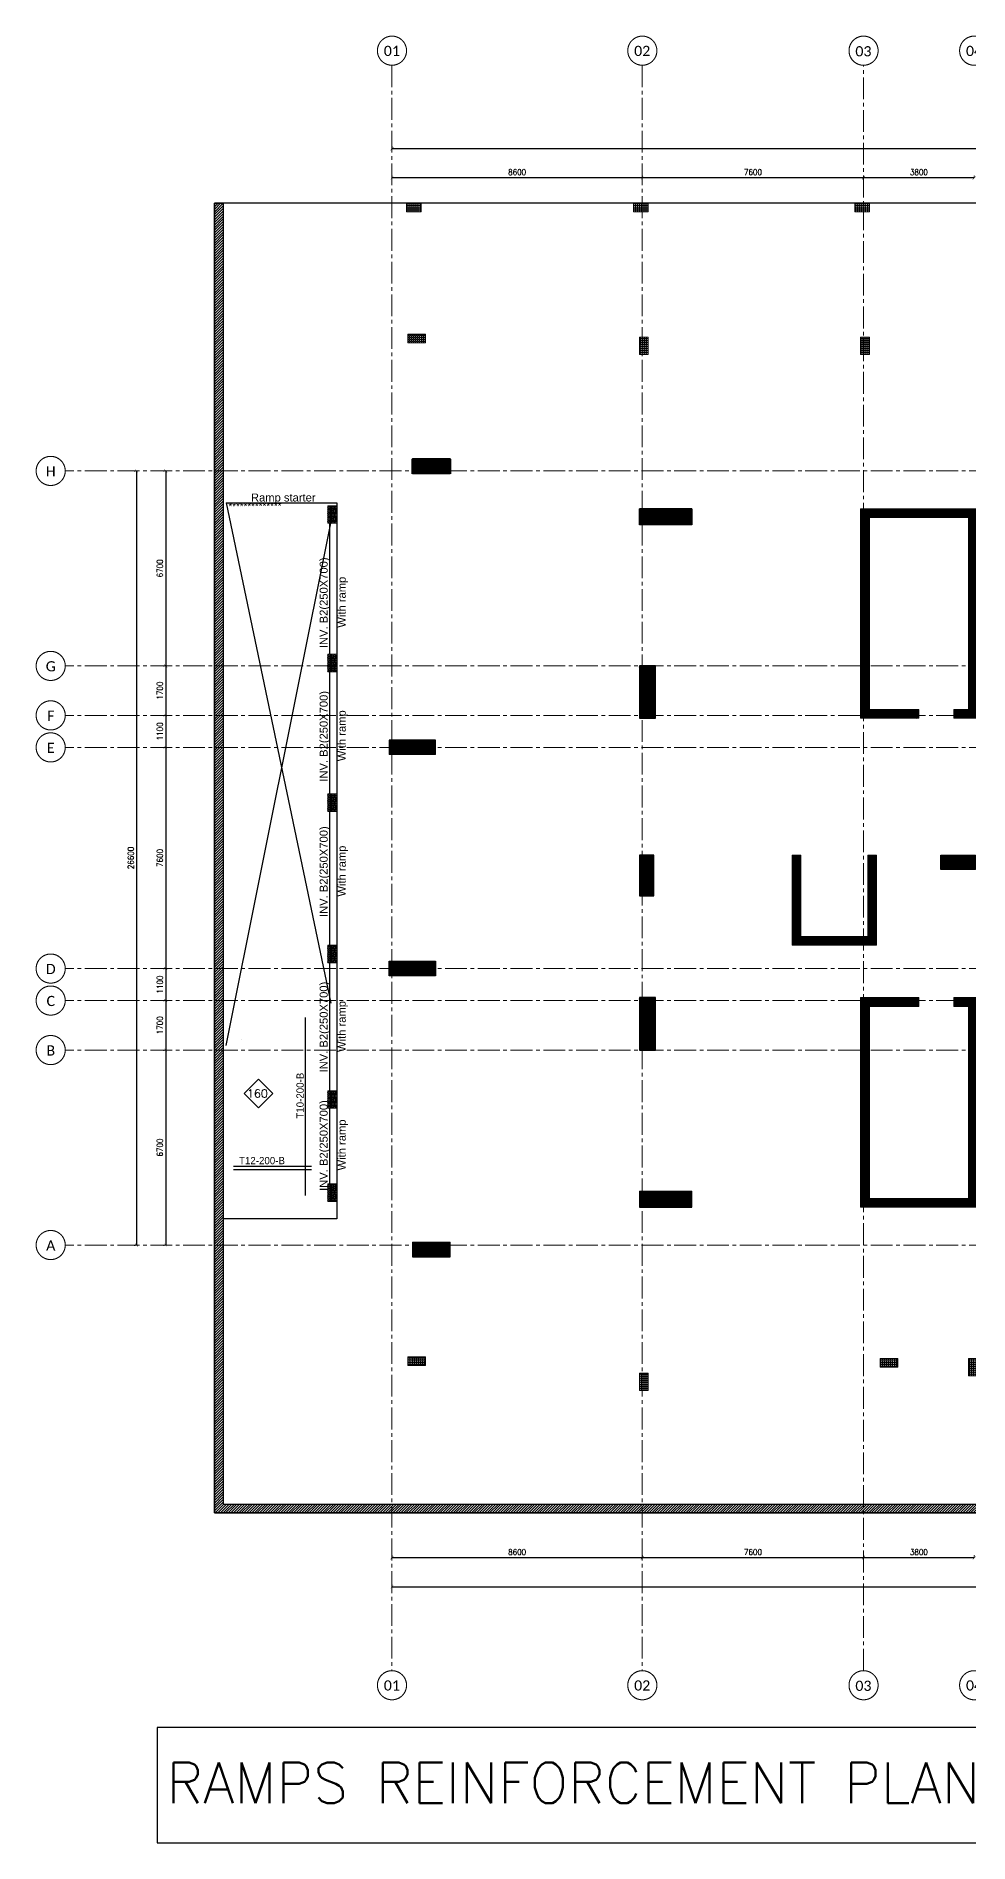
# Model space of a CAD drawing. Header units: millimetres. Extents: x -967280 to 3852, y 2833 to 1955156.
# Drawn here: x -553053 to -521011, y 466695 to 528777 of the extents above; entities that cross this region are included whole.
import ezdxf
from ezdxf.enums import TextEntityAlignment as Align

# ---------------------------------------------------------------- set-up
doc = ezdxf.new("R2010")
doc.units = ezdxf.units.MM
doc.header["$LTSCALE"] = 1000
doc.header["$PDMODE"] = 35
doc.header["$PDSIZE"] = 25
for name, pattern in [('$0$DASHED2', [0.375, 0.25, -0.125]), ('Columns_Structural070816$0$CENTER2', [1.125, 0.75, -0.125, 0.125, -0.125]), ('HRZN_Line-Ptrn-Sold', [9144001.0, 9144000.0, -1])]:
    doc.linetypes.add(name, pattern=pattern)
for name, color, linetype in [('_N-DIM 3', 7, 'Continuous'), ('A-ANNO-TEXT-25', 7, 'Continuous'), ('ARCH', 8, 'Continuous'), ('R.C. footing', 4, 'Continuous'), ('S - BATH Hach', 1, 'Continuous'), ('S - col hach', 1, 'Continuous'), ('S - dot', 1, 'Continuous'), ('S -Beams', 2, 'Continuous'), ('st_cir_mesh', 2, 'Continuous'), ('text', 3, 'Continuous')]:
    doc.layers.add(name, color=color, linetype=linetype)
for name, color, linetype, lineweight in [('A-AX-ATT-100', 7, 'HRZN_Line-Ptrn-Sold', 18), ('S - column', 6, 'Continuous', 60), ('ST-000-AXIS', 9, 'Columns_Structural070816$0$CENTER2', 9), ('ST-203-SLAB-TXT', 7, 'Continuous', 30), ('ST-RFT-BOT', 2, '$0$DASHED2', 30)]:
    doc.layers.add(name, color=color, linetype=linetype, lineweight=lineweight)
doc.styles.add('ARAB', font='xarb.shx', dxfattribs={"width": 0.7, "height": 250})
doc.styles.add('B05-FIRST FLOOR PLAN$0$T25-100', font='STENCIL.shx', dxfattribs={"height": 250})
doc.styles.add('Calibri_2', font='calibri.ttf', dxfattribs={"height": 300})
doc.styles.add('ROMANC', font='romanc.shx')
doc.styles.add('TUNELNO', font='romans.shx', dxfattribs={"width": 0.9})
doc.styles.add('XREF-ST-FRAMING 1ST FLOOR$0$STRECTURAL', font='arial.ttf')
doc.dimstyles.new('Copy(2) of DSEC', dxfattribs={"dimtxt": 200, "dimasz": 100, "dimexe": 50, "dimexo": 80, "dimgap": 100, "dimtad": 1, "dimdec": 0, "dimrnd": 5, "dimzin": 0, "dimdsep": 46, "dimtxsty": 'TUNELNO', "dimblk": 'ARCHTICK', "dimcen": 0.09, "dimclrd": 1, "dimclre": 1, "dimclrt": 3, "dimadec": 0, "dimazin": 0, "dimtfac": 0.78125, "dimtdec": 0, "dimtix": 1, "dimtmove": 2, "dimatfit": 3, "dimldrblk": 'ARCHTICK', "dimfxl": 1, "dimtolj": 1, "dimtzin": 0, "dimarcsym": 0})
pattern_1 = [(90, (-416898.87, -510439.72), (-69.85, 4e-15), [50.8, -19.05]), (180, (-416898.87, -510439.72), (-9e-15, -69.85), [50.8, -19.05])]
pattern_2 = [(45, (193250.144, -596912.31), (-22.4506403, 22.4506403), [])]
pattern_3 = [(45, (907727.56, 223202.353), (-22.4506403, 22.4506403), [])]
pattern_4 = [(0, (-310798.873, -401239.722), (47.625, 27.4963064), [31.75, -63.5]), (120, (-310798.873, -401239.722), (-47.6249999, 27.4963066), [31.75, -63.5]), (60, (-310798.873, -401239.722), (1e-07, 54.9926131), [-63.5, 31.75])]
pattern_5 = [(90, (613578.686, -423037.37), (-69.85, 4e-15), [50.8, -19.05]), (180, (613578.686, -423037.37), (-9e-15, -69.85), [50.8, -19.05])]

# ---------------------------------------------------------------- blocks, each defined once
blk = doc.blocks.new('Grid - HRZN_G-Datm-Grid-Head-1554275-FIRST FLOOR FFL_1_')
at = {"layer": 'A-AX-ATT-100'}
blk.add_circle((0, 0), 5, dxfattribs=at)
blk = doc.blocks.new('_ArchTick')
at = {"color": 0, "linetype": 'ByBlock', "const_width": 0.15}
blk.add_lwpolyline([(-0.5, -0.5), (0.5, 0.5)], dxfattribs=at)
blk = doc.blocks.new('*D1493')
at = {"layer": '_N-DIM 3', "color": 1, "linetype": 'Continuous', "lineweight": -2, "ltscale": 30, "transparency": 16777216}
for p, q in [((533099, 747185), (533099, 747155)), ((536899, 747105), (533099, 747105)), ((536899, 747185), (536899, 747155))]:
    blk.add_line(p, q, dxfattribs=at)
at = {"layer": 'Defpoints', "color": 0, "linetype": 'Continuous', "ltscale": 30, "transparency": 16777216}
for p in [(533099, 747105), (533099, 747105), (536899, 747105)]:
    blk.add_point(p, dxfattribs=at)
at = {"layer": '_N-DIM 3', "color": 1, "linetype": 'Continuous', "lineweight": -2, "ltscale": 30, "transparency": 16777216, "xscale": 100, "yscale": 100, "zscale": 100, "rotation": 180}
blk.add_blockref('_ArchTick', (533099, 747105), dxfattribs=at)
at = {"layer": '_N-DIM 3', "color": 1, "linetype": 'Continuous', "lineweight": -2, "ltscale": 30, "transparency": 16777216, "xscale": 100, "yscale": 100, "zscale": 100}
blk.add_blockref('_ArchTick', (536899, 747105), dxfattribs=at)
at = {"layer": '_N-DIM 3', "color": 3, "linetype": 'Continuous', "ltscale": 30, "transparency": 16777216, "insert": (534999, 747305), "char_height": 200, "attachment_point": 5, "style": 'TUNELNO'}
blk.add_mtext('\\A1;3800', dxfattribs=at)
blk = doc.blocks.new('*D1494')
at = {"layer": '_N-DIM 3', "color": 1, "linetype": 'Continuous', "lineweight": -2, "ltscale": 30, "transparency": 16777216}
for p, q in [((525499, 747185), (525499, 747155)), ((533099, 747105), (525499, 747105)), ((533099, 747185), (533099, 747155))]:
    blk.add_line(p, q, dxfattribs=at)
at = {"layer": 'Defpoints', "color": 0, "linetype": 'Continuous', "ltscale": 30, "transparency": 16777216}
for p in [(525499, 747105), (525499, 747105), (533099, 747105)]:
    blk.add_point(p, dxfattribs=at)
at = {"layer": '_N-DIM 3', "color": 1, "linetype": 'Continuous', "lineweight": -2, "ltscale": 30, "transparency": 16777216, "xscale": 100, "yscale": 100, "zscale": 100, "rotation": 180}
blk.add_blockref('_ArchTick', (525499, 747105), dxfattribs=at)
at = {"layer": '_N-DIM 3', "color": 1, "linetype": 'Continuous', "lineweight": -2, "ltscale": 30, "transparency": 16777216, "xscale": 100, "yscale": 100, "zscale": 100}
blk.add_blockref('_ArchTick', (533099, 747105), dxfattribs=at)
at = {"layer": '_N-DIM 3', "color": 3, "linetype": 'Continuous', "ltscale": 30, "transparency": 16777216, "insert": (529299, 747305), "char_height": 200, "attachment_point": 5, "style": 'TUNELNO'}
blk.add_mtext('\\A1;7600', dxfattribs=at)
blk = doc.blocks.new('*D1495')
at = {"layer": '_N-DIM 3', "color": 1, "linetype": 'Continuous', "lineweight": -2, "ltscale": 30, "transparency": 16777216}
for p, q in [((516899, 747185), (516899, 747155)), ((525499, 747105), (516899, 747105)), ((525499, 747185), (525499, 747155))]:
    blk.add_line(p, q, dxfattribs=at)
at = {"layer": 'Defpoints', "color": 0, "linetype": 'Continuous', "ltscale": 30, "transparency": 16777216}
for p in [(516899, 747105), (516899, 747105), (525499, 747105)]:
    blk.add_point(p, dxfattribs=at)
at = {"layer": '_N-DIM 3', "color": 1, "linetype": 'Continuous', "lineweight": -2, "ltscale": 30, "transparency": 16777216, "xscale": 100, "yscale": 100, "zscale": 100, "rotation": 180}
blk.add_blockref('_ArchTick', (516899, 747105), dxfattribs=at)
at = {"layer": '_N-DIM 3', "color": 1, "linetype": 'Continuous', "lineweight": -2, "ltscale": 30, "transparency": 16777216, "xscale": 100, "yscale": 100, "zscale": 100}
blk.add_blockref('_ArchTick', (525499, 747105), dxfattribs=at)
at = {"layer": '_N-DIM 3', "color": 3, "linetype": 'Continuous', "ltscale": 30, "transparency": 16777216, "insert": (521199, 747305), "char_height": 200, "attachment_point": 5, "style": 'TUNELNO'}
blk.add_mtext('\\A1;8600', dxfattribs=at)
blk = doc.blocks.new('*D1496')
at = {"layer": '_N-DIM 3', "color": 1, "linetype": 'Continuous', "lineweight": -2, "ltscale": 30, "transparency": 16777216}
for p, q in [((516899, 748185), (516899, 748155)), ((563099, 748105), (516899, 748105)), ((563099, 748185), (563099, 748155))]:
    blk.add_line(p, q, dxfattribs=at)
at = {"layer": 'Defpoints', "color": 0, "linetype": 'Continuous', "ltscale": 30, "transparency": 16777216}
for p in [(516899, 748105), (516899, 748105), (563099, 748105)]:
    blk.add_point(p, dxfattribs=at)
at = {"layer": '_N-DIM 3', "color": 1, "linetype": 'Continuous', "lineweight": -2, "ltscale": 30, "transparency": 16777216, "xscale": 100, "yscale": 100, "zscale": 100, "rotation": 180}
blk.add_blockref('_ArchTick', (516899, 748105), dxfattribs=at)
at = {"layer": '_N-DIM 3', "color": 1, "linetype": 'Continuous', "lineweight": -2, "ltscale": 30, "transparency": 16777216, "xscale": 100, "yscale": 100, "zscale": 100}
blk.add_blockref('_ArchTick', (563099, 748105), dxfattribs=at)
at = {"layer": '_N-DIM 3', "color": 3, "linetype": 'Continuous', "ltscale": 30, "transparency": 16777216, "insert": (539999, 748305), "char_height": 200, "attachment_point": 5, "style": 'TUNELNO'}
blk.add_mtext('\\A1;46200', dxfattribs=at)
blk = doc.blocks.new('*D1505')
at = {"layer": '_N-DIM 3', "color": 1, "linetype": 'Continuous', "lineweight": -2, "ltscale": 30, "transparency": 16777216}
for p, q in [((509045, 737040), (509075, 737040)), ((509125, 737040), (509125, 730340)), ((509045, 730340), (509075, 730340))]:
    blk.add_line(p, q, dxfattribs=at)
at = {"layer": 'Defpoints', "color": 0, "linetype": 'Continuous', "ltscale": 30, "transparency": 16777216}
for p in [(509125, 737040), (509125, 730340), (509125, 730340)]:
    blk.add_point(p, dxfattribs=at)
at = {"layer": '_N-DIM 3', "color": 1, "linetype": 'Continuous', "lineweight": -2, "ltscale": 30, "transparency": 16777216, "xscale": 100, "yscale": 100, "zscale": 100}
for p, rotation in [((509125, 737040), 90), ((509125, 730340), 270)]:
    blk.add_blockref('_ArchTick', p, dxfattribs=dict(at, rotation=rotation))
at = {"layer": '_N-DIM 3', "color": 3, "linetype": 'Continuous', "ltscale": 30, "transparency": 16777216, "insert": (508925, 733690), "char_height": 200, "attachment_point": 5, "rotation": 90, "style": 'TUNELNO'}
blk.add_mtext('\\A1;6700', dxfattribs=at)
blk = doc.blocks.new('*D1506')
at = {"layer": '_N-DIM 3', "color": 1, "linetype": 'Continuous', "lineweight": -2, "ltscale": 30, "transparency": 16777216}
for p, q in [((509045, 730340), (509075, 730340)), ((509125, 730340), (509125, 728640)), ((509045, 728640), (509075, 728640))]:
    blk.add_line(p, q, dxfattribs=at)
at = {"layer": 'Defpoints', "color": 0, "linetype": 'Continuous', "ltscale": 30, "transparency": 16777216}
for p in [(509125, 730340), (509125, 728640), (509125, 728640)]:
    blk.add_point(p, dxfattribs=at)
at = {"layer": '_N-DIM 3', "color": 1, "linetype": 'Continuous', "lineweight": -2, "ltscale": 30, "transparency": 16777216, "xscale": 100, "yscale": 100, "zscale": 100}
for p, rotation in [((509125, 730340), 90), ((509125, 728640), 270)]:
    blk.add_blockref('_ArchTick', p, dxfattribs=dict(at, rotation=rotation))
at = {"layer": '_N-DIM 3', "color": 3, "linetype": 'Continuous', "ltscale": 30, "transparency": 16777216, "insert": (508925, 729490), "char_height": 200, "attachment_point": 5, "rotation": 90, "style": 'TUNELNO'}
blk.add_mtext('\\A1;1700', dxfattribs=at)
blk = doc.blocks.new('*D1507')
at = {"layer": '_N-DIM 3', "color": 1, "linetype": 'Continuous', "lineweight": -2, "ltscale": 30, "transparency": 16777216}
for p, q in [((509045, 728640), (509075, 728640)), ((509125, 728640), (509125, 727540)), ((509045, 727540), (509075, 727540))]:
    blk.add_line(p, q, dxfattribs=at)
at = {"layer": 'Defpoints', "color": 0, "linetype": 'Continuous', "ltscale": 30, "transparency": 16777216}
for p in [(509125, 728640), (509125, 727540), (509125, 727540)]:
    blk.add_point(p, dxfattribs=at)
at = {"layer": '_N-DIM 3', "color": 1, "linetype": 'Continuous', "lineweight": -2, "ltscale": 30, "transparency": 16777216, "xscale": 100, "yscale": 100, "zscale": 100}
for p, rotation in [((509125, 728640), 90), ((509125, 727540), 270)]:
    blk.add_blockref('_ArchTick', p, dxfattribs=dict(at, rotation=rotation))
at = {"layer": '_N-DIM 3', "color": 3, "linetype": 'Continuous', "ltscale": 30, "transparency": 16777216, "insert": (508925, 728090), "char_height": 200, "attachment_point": 5, "rotation": 90, "style": 'TUNELNO'}
blk.add_mtext('\\A1;1100', dxfattribs=at)
blk = doc.blocks.new('*D1508')
at = {"layer": '_N-DIM 3', "color": 1, "linetype": 'Continuous', "lineweight": -2, "ltscale": 30, "transparency": 16777216}
for p, q in [((509045, 727540), (509075, 727540)), ((509125, 727540), (509125, 719940)), ((509045, 719940), (509075, 719940))]:
    blk.add_line(p, q, dxfattribs=at)
at = {"layer": 'Defpoints', "color": 0, "linetype": 'Continuous', "ltscale": 30, "transparency": 16777216}
for p in [(509125, 727540), (509125, 719940), (509125, 719940)]:
    blk.add_point(p, dxfattribs=at)
at = {"layer": '_N-DIM 3', "color": 1, "linetype": 'Continuous', "lineweight": -2, "ltscale": 30, "transparency": 16777216, "xscale": 100, "yscale": 100, "zscale": 100}
for p, rotation in [((509125, 727540), 90), ((509125, 719940), 270)]:
    blk.add_blockref('_ArchTick', p, dxfattribs=dict(at, rotation=rotation))
at = {"layer": '_N-DIM 3', "color": 3, "linetype": 'Continuous', "ltscale": 30, "transparency": 16777216, "insert": (508925, 723740), "char_height": 200, "attachment_point": 5, "rotation": 90, "style": 'TUNELNO'}
blk.add_mtext('\\A1;7600', dxfattribs=at)
blk = doc.blocks.new('*D1509')
at = {"layer": '_N-DIM 3', "color": 1, "linetype": 'Continuous', "lineweight": -2, "ltscale": 30, "transparency": 16777216}
for p, q in [((509045, 719940), (509075, 719940)), ((509125, 719940), (509125, 718840)), ((509045, 718840), (509075, 718840))]:
    blk.add_line(p, q, dxfattribs=at)
at = {"layer": 'Defpoints', "color": 0, "linetype": 'Continuous', "ltscale": 30, "transparency": 16777216}
for p in [(509125, 719940), (509125, 718840), (509125, 718840)]:
    blk.add_point(p, dxfattribs=at)
at = {"layer": '_N-DIM 3', "color": 1, "linetype": 'Continuous', "lineweight": -2, "ltscale": 30, "transparency": 16777216, "xscale": 100, "yscale": 100, "zscale": 100}
for p, rotation in [((509125, 719940), 90), ((509125, 718840), 270)]:
    blk.add_blockref('_ArchTick', p, dxfattribs=dict(at, rotation=rotation))
at = {"layer": '_N-DIM 3', "color": 3, "linetype": 'Continuous', "ltscale": 30, "transparency": 16777216, "insert": (508925, 719390), "char_height": 200, "attachment_point": 5, "rotation": 90, "style": 'TUNELNO'}
blk.add_mtext('\\A1;1100', dxfattribs=at)
blk = doc.blocks.new('*D1510')
at = {"layer": '_N-DIM 3', "color": 1, "linetype": 'Continuous', "lineweight": -2, "ltscale": 30, "transparency": 16777216}
for p, q in [((509045, 718840), (509075, 718840)), ((509125, 718840), (509125, 717140)), ((509045, 717140), (509075, 717140))]:
    blk.add_line(p, q, dxfattribs=at)
at = {"layer": 'Defpoints', "color": 0, "linetype": 'Continuous', "ltscale": 30, "transparency": 16777216}
for p in [(509125, 718840), (509125, 717140), (509125, 717140)]:
    blk.add_point(p, dxfattribs=at)
at = {"layer": '_N-DIM 3', "color": 1, "linetype": 'Continuous', "lineweight": -2, "ltscale": 30, "transparency": 16777216, "xscale": 100, "yscale": 100, "zscale": 100}
for p, rotation in [((509125, 718840), 90), ((509125, 717140), 270)]:
    blk.add_blockref('_ArchTick', p, dxfattribs=dict(at, rotation=rotation))
at = {"layer": '_N-DIM 3', "color": 3, "linetype": 'Continuous', "ltscale": 30, "transparency": 16777216, "insert": (508925, 717990), "char_height": 200, "attachment_point": 5, "rotation": 90, "style": 'TUNELNO'}
blk.add_mtext('\\A1;1700', dxfattribs=at)
blk = doc.blocks.new('*D1511')
at = {"layer": '_N-DIM 3', "color": 1, "linetype": 'Continuous', "lineweight": -2, "ltscale": 30, "transparency": 16777216}
for p, q in [((509045, 717140), (509075, 717140)), ((509125, 717140), (509125, 710440)), ((509045, 710440), (509075, 710440))]:
    blk.add_line(p, q, dxfattribs=at)
at = {"layer": 'Defpoints', "color": 0, "linetype": 'Continuous', "ltscale": 30, "transparency": 16777216}
for p in [(509125, 717140), (509125, 710440), (509125, 710440)]:
    blk.add_point(p, dxfattribs=at)
at = {"layer": '_N-DIM 3', "color": 1, "linetype": 'Continuous', "lineweight": -2, "ltscale": 30, "transparency": 16777216, "xscale": 100, "yscale": 100, "zscale": 100}
for p, rotation in [((509125, 717140), 90), ((509125, 710440), 270)]:
    blk.add_blockref('_ArchTick', p, dxfattribs=dict(at, rotation=rotation))
at = {"layer": '_N-DIM 3', "color": 3, "linetype": 'Continuous', "ltscale": 30, "transparency": 16777216, "insert": (508925, 713790), "char_height": 200, "attachment_point": 5, "rotation": 90, "style": 'TUNELNO'}
blk.add_mtext('\\A1;6700', dxfattribs=at)
blk = doc.blocks.new('*D1512')
at = {"layer": '_N-DIM 3', "color": 1, "linetype": 'Continuous', "lineweight": -2, "ltscale": 30, "transparency": 16777216}
for p, q in [((508045, 737040), (508075, 737040)), ((508125, 737040), (508125, 710440)), ((508045, 710440), (508075, 710440))]:
    blk.add_line(p, q, dxfattribs=at)
at = {"layer": 'Defpoints', "color": 0, "linetype": 'Continuous', "ltscale": 30, "transparency": 16777216}
for p in [(508125, 737040), (508125, 710440), (508125, 710440)]:
    blk.add_point(p, dxfattribs=at)
at = {"layer": '_N-DIM 3', "color": 1, "linetype": 'Continuous', "lineweight": -2, "ltscale": 30, "transparency": 16777216, "xscale": 100, "yscale": 100, "zscale": 100}
for p, rotation in [((508125, 737040), 90), ((508125, 710440), 270)]:
    blk.add_blockref('_ArchTick', p, dxfattribs=dict(at, rotation=rotation))
at = {"layer": '_N-DIM 3', "color": 3, "linetype": 'Continuous', "ltscale": 30, "transparency": 16777216, "insert": (507925, 723740), "char_height": 200, "attachment_point": 5, "rotation": 90, "style": 'TUNELNO'}
blk.add_mtext('\\A1;26600', dxfattribs=at)
blk = doc.blocks.new('*D1517')
at = {"layer": '_N-DIM 3', "color": 1, "linetype": 'Continuous', "lineweight": -2, "ltscale": 30, "transparency": 16777216}
for p, q in [((533099, 699769), (533099, 699739)), ((536899, 699689), (533099, 699689)), ((536899, 699769), (536899, 699739))]:
    blk.add_line(p, q, dxfattribs=at)
at = {"layer": 'Defpoints', "color": 0, "linetype": 'Continuous', "ltscale": 30, "transparency": 16777216}
for p in [(533099, 699689), (533099, 699689), (536899, 699689)]:
    blk.add_point(p, dxfattribs=at)
at = {"layer": '_N-DIM 3', "color": 1, "linetype": 'Continuous', "lineweight": -2, "ltscale": 30, "transparency": 16777216, "xscale": 100, "yscale": 100, "zscale": 100, "rotation": 180}
blk.add_blockref('_ArchTick', (533099, 699689), dxfattribs=at)
at = {"layer": '_N-DIM 3', "color": 1, "linetype": 'Continuous', "lineweight": -2, "ltscale": 30, "transparency": 16777216, "xscale": 100, "yscale": 100, "zscale": 100}
blk.add_blockref('_ArchTick', (536899, 699689), dxfattribs=at)
at = {"layer": '_N-DIM 3', "color": 3, "linetype": 'Continuous', "ltscale": 30, "transparency": 16777216, "insert": (534999, 699889), "char_height": 200, "attachment_point": 5, "style": 'TUNELNO'}
blk.add_mtext('\\A1;3800', dxfattribs=at)
blk = doc.blocks.new('*D1518')
at = {"layer": '_N-DIM 3', "color": 1, "linetype": 'Continuous', "lineweight": -2, "ltscale": 30, "transparency": 16777216}
for p, q in [((525499, 699769), (525499, 699739)), ((533099, 699689), (525499, 699689)), ((533099, 699769), (533099, 699739))]:
    blk.add_line(p, q, dxfattribs=at)
at = {"layer": 'Defpoints', "color": 0, "linetype": 'Continuous', "ltscale": 30, "transparency": 16777216}
for p in [(525499, 699689), (525499, 699689), (533099, 699689)]:
    blk.add_point(p, dxfattribs=at)
at = {"layer": '_N-DIM 3', "color": 1, "linetype": 'Continuous', "lineweight": -2, "ltscale": 30, "transparency": 16777216, "xscale": 100, "yscale": 100, "zscale": 100, "rotation": 180}
blk.add_blockref('_ArchTick', (525499, 699689), dxfattribs=at)
at = {"layer": '_N-DIM 3', "color": 1, "linetype": 'Continuous', "lineweight": -2, "ltscale": 30, "transparency": 16777216, "xscale": 100, "yscale": 100, "zscale": 100}
blk.add_blockref('_ArchTick', (533099, 699689), dxfattribs=at)
at = {"layer": '_N-DIM 3', "color": 3, "linetype": 'Continuous', "ltscale": 30, "transparency": 16777216, "insert": (529299, 699889), "char_height": 200, "attachment_point": 5, "style": 'TUNELNO'}
blk.add_mtext('\\A1;7600', dxfattribs=at)
blk = doc.blocks.new('*D1519')
at = {"layer": '_N-DIM 3', "color": 1, "linetype": 'Continuous', "lineweight": -2, "ltscale": 30, "transparency": 16777216}
for p, q in [((516899, 699769), (516899, 699739)), ((525499, 699689), (516899, 699689)), ((525499, 699769), (525499, 699739))]:
    blk.add_line(p, q, dxfattribs=at)
at = {"layer": 'Defpoints', "color": 0, "linetype": 'Continuous', "ltscale": 30, "transparency": 16777216}
for p in [(516899, 699689), (516899, 699689), (525499, 699689)]:
    blk.add_point(p, dxfattribs=at)
at = {"layer": '_N-DIM 3', "color": 1, "linetype": 'Continuous', "lineweight": -2, "ltscale": 30, "transparency": 16777216, "xscale": 100, "yscale": 100, "zscale": 100, "rotation": 180}
blk.add_blockref('_ArchTick', (516899, 699689), dxfattribs=at)
at = {"layer": '_N-DIM 3', "color": 1, "linetype": 'Continuous', "lineweight": -2, "ltscale": 30, "transparency": 16777216, "xscale": 100, "yscale": 100, "zscale": 100}
blk.add_blockref('_ArchTick', (525499, 699689), dxfattribs=at)
at = {"layer": '_N-DIM 3', "color": 3, "linetype": 'Continuous', "ltscale": 30, "transparency": 16777216, "insert": (521199, 699889), "char_height": 200, "attachment_point": 5, "style": 'TUNELNO'}
blk.add_mtext('\\A1;8600', dxfattribs=at)
blk = doc.blocks.new('*D1520')
at = {"layer": '_N-DIM 3', "color": 1, "linetype": 'Continuous', "lineweight": -2, "ltscale": 30, "transparency": 16777216}
for p, q in [((516899, 698769), (516899, 698739)), ((563099, 698689), (516899, 698689)), ((563099, 698769), (563099, 698739))]:
    blk.add_line(p, q, dxfattribs=at)
at = {"layer": 'Defpoints', "color": 0, "linetype": 'Continuous', "ltscale": 30, "transparency": 16777216}
for p in [(516899, 698689), (516899, 698689), (563099, 698689)]:
    blk.add_point(p, dxfattribs=at)
at = {"layer": '_N-DIM 3', "color": 1, "linetype": 'Continuous', "lineweight": -2, "ltscale": 30, "transparency": 16777216, "xscale": 100, "yscale": 100, "zscale": 100, "rotation": 180}
blk.add_blockref('_ArchTick', (516899, 698689), dxfattribs=at)
at = {"layer": '_N-DIM 3', "color": 1, "linetype": 'Continuous', "lineweight": -2, "ltscale": 30, "transparency": 16777216, "xscale": 100, "yscale": 100, "zscale": 100}
blk.add_blockref('_ArchTick', (563099, 698689), dxfattribs=at)
at = {"layer": '_N-DIM 3', "color": 3, "linetype": 'Continuous', "ltscale": 30, "transparency": 16777216, "insert": (539999, 698889), "char_height": 200, "attachment_point": 5, "style": 'TUNELNO'}
blk.add_mtext('\\A1;46200', dxfattribs=at)
blk = doc.blocks.new('A$C46269fcd new')
at = {"layer": 'S - BATH Hach', "ltscale": 30, "transparency": 33554483}
h = blk.add_hatch(dxfattribs=at)
h.set_pattern_fill('ANSI31', color=1, scale=20)
h.set_pattern_definition([(45, (643184.17, -484711.8), (-44.9012806, 44.9012806), [])])
h.paths.add_polyline_path([(47835, 35800), (47835, -9200), (-6100, -9200), (-6100, 35800), (-5800, 35800), (-5800, -8900), (47535, -8900), (47535, 35800)])
at = {"layer": 'S - col hach', "true_color": 0xcd6928}
h = blk.add_hatch(dxfattribs=at)
h.set_pattern_fill('ANGLE', color=32, scale=10, angle=90)
h.set_pattern_definition([(90, (-414148.87, -510539.72), (-69.85, 4e-15), [50.8, -19.05]), (180, (-414148.87, -510539.72), (-9e-15, -69.85), [50.8, -19.05])])
h.paths.add_polyline_path([(550, 31300), (550, 31000), (1150, 31000), (1150, 31300)])
h = blk.add_hatch(dxfattribs=at)
h.set_pattern_fill('ANGLE', color=32, scale=10, angle=90)
h.set_pattern_definition(pattern_1)
h.paths.add_polyline_path([(8800, 31200), (8500, 31200), (8500, 30600), (8800, 30600)])
h = blk.add_hatch(dxfattribs=at)
h.set_pattern_fill('ANGLE', color=32, scale=10, angle=90)
h.set_pattern_definition(pattern_1)
h.paths.add_polyline_path([(16400, 31200), (16100, 31200), (16100, 30600), (16400, 30600)])
h = blk.add_hatch(dxfattribs=at)
h.set_pattern_fill('ANGLE', color=32, scale=10, angle=90)
h.set_pattern_definition([(90, (-414260.14, -510339.72), (-69.85, 4e-15), [50.8, -19.05]), (180, (-414260.14, -510339.72), (-9e-15, -69.85), [50.8, -19.05])])
h.paths.add_polyline_path([(550, -3843), (550, -4143), (1150, -4143), (1150, -3843)])
h = blk.add_hatch(dxfattribs=at)
h.set_pattern_fill('ANGLE', color=32, scale=10, angle=90)
h.set_pattern_definition([(90, (-416898.87, -510339.72), (-69.85, 4e-15), [50.8, -19.05]), (180, (-416898.87, -510339.72), (-9e-15, -69.85), [50.8, -19.05])])
h.paths.add_polyline_path([(16774, -3900), (16774, -4200), (17374, -4200), (17374, -3900)])
h = blk.add_hatch(dxfattribs=at)
h.set_pattern_fill('ANGLE', color=32, scale=10, angle=90)
h.set_pattern_definition([(90, (-416898.87, -510339.72), (-69.85, 4e-15), [50.8, -19.05]), (180, (-416898.87, -510339.72), (-9e-15, -69.85), [50.8, -19.05])])
h.paths.add_polyline_path([(20100, -3900), (19800, -3900), (19800, -4500), (20100, -4500)])
h = blk.add_hatch(dxfattribs=at)
h.set_pattern_fill('ANGLE', color=32, scale=10, angle=90)
h.set_pattern_definition([(90, (-416848.87, -510339.72), (-69.85, 4e-15), [50.8, -19.05]), (180, (-416848.87, -510339.72), (-9e-15, -69.85), [50.8, -19.05])])
h.paths.add_polyline_path([(8800, -4400), (8500, -4400), (8500, -5000), (8800, -5000)])
at = {"layer": 'R.C. footing'}
blk.add_line((-5800, 35800), (-5800, 35800), dxfattribs=at)
at = {"layer": 'R.C. footing', "color": 4, "ltscale": 30}
blk.add_lwpolyline([(47835, 35800), (47835, -9200), (-6100, -9200), (-6100, 35800), (-5800, 35800), (-5800, -8900), (47535, -8900), (47535, 35800)], close=True, dxfattribs=at)
at = {"layer": 'S - column', "lineweight": 15}
for points in [[(550, 31300), (550, 31000), (1150, 31000), (1150, 31300)], [(8800, 31200), (8500, 31200), (8500, 30600), (8800, 30600)], [(16400, 31200), (16100, 31200), (16100, 30600), (16400, 30600)], [(550, -3843), (550, -4143), (1150, -4143), (1150, -3843)], [(16774, -3900), (16774, -4200), (17374, -4200), (17374, -3900)], [(20100, -3900), (19800, -3900), (19800, -4500), (20100, -4500)], [(8800, -4400), (8500, -4400), (8500, -5000), (8800, -5000)]]:
    blk.add_lwpolyline(points, close=True, dxfattribs=at)
blk = doc.blocks.new('FROM FOUNDATION TO UPPER LOWER BASEMENT_COLUMNS(new2)')
at = {"layer": 'S - col hach'}
h = blk.add_hatch(dxfattribs=at)
h.set_pattern_fill('ANSI31', color=256, scale=10, angle=90)
h.set_pattern_definition([(135, (1651950.9, 412690.996), (-22.4506403, -22.4506403), [])])
h.paths.add_polyline_path([(418899, 637440), (417599, 637440), (417599, 636940), (418899, 636940)])
h = blk.add_hatch(dxfattribs=at)
h.set_pattern_fill('ANSI31', color=256, scale=10)
h.set_pattern_definition([(45, (193250.144, -596912.31), (-22.4506403, 22.4506403), [])])
h.paths.add_polyline_path([(427199, 635190), (427199, 635740), (425399, 635740), (425399, 635190)])
h = blk.add_hatch(dxfattribs=at)
h.set_pattern_fill('ANSI31', color=256, scale=10)
h.set_pattern_definition(pattern_3)
h.paths.add_polyline_path([(436699, 635440), (436699, 628840), (436199, 628840), (436199, 628540), (436999, 628540), (436999, 635740), (432999, 635740), (432999, 628540), (433299, 628540), (434999, 628540), (434999, 628840), (433299, 628840), (433299, 635440)])
h = blk.add_hatch(dxfattribs=at)
h.set_pattern_fill('ANSI31', color=256, scale=10)
h.set_pattern_definition([(45, (-119733.897, -851549.915), (-22.4506403, 22.4506403), [])])
h.paths.add_polyline_path([(425949, 630340), (425399, 630340), (425399, 628540), (425949, 628540)])
h = blk.add_hatch(dxfattribs=at)
h.set_pattern_fill('ANSI31', color=256, scale=10)
h.set_pattern_definition(pattern_2)
h.paths.add_polyline_path([(416799, 627290), (418399, 627290), (418399, 627790), (416799, 627790)])
h = blk.add_hatch(dxfattribs=at)
h.set_pattern_fill('ANSI31', color=256, scale=10)
h.set_pattern_definition([(45, (193250.144, -602312.31), (-22.4506403, 22.4506403), [])])
h.paths.add_polyline_path([(425899, 623840), (425399, 623840), (425399, 622440), (425899, 622440)])
h = blk.add_hatch(dxfattribs=at)
h.set_pattern_fill('ANSI31', color=256, scale=10)
h.set_pattern_definition(pattern_2)
h.paths.add_polyline_path([(433249, 623840), (433249, 621040), (430949, 621040), (430949, 623840), (430649, 623840), (430649, 620740), (433549, 620740), (433549, 623840)])
h = blk.add_hatch(dxfattribs=at)
h.set_pattern_fill('ANSI31', color=256, scale=10)
h.set_pattern_definition([(45, (167000.147, -603712.31), (-22.4506403, 22.4506403), [])])
h.paths.add_polyline_path([(436456, 623340), (436949, 623340), (436949, 623840), (435749, 623840), (435749, 623340)])
h = blk.add_hatch(dxfattribs=at)
h.set_pattern_fill('ANSI31', color=256, scale=10)
h.set_pattern_definition(pattern_2)
h.paths.add_polyline_path([(418399, 620190), (416799, 620190), (416799, 619690), (418399, 619690)])
h = blk.add_hatch(dxfattribs=at)
h.set_pattern_fill('ANSI31', color=256, scale=10)
h.set_pattern_definition(pattern_2)
h.paths.add_polyline_path([(425949, 617140), (425949, 618940), (425399, 618940), (425399, 617140)])
h = blk.add_hatch(dxfattribs=at)
h.set_pattern_fill('ANSI31', color=256, scale=10)
h.set_pattern_definition(pattern_3)
h.paths.add_polyline_path([(436699, 618640), (436699, 612040), (433299, 612040), (433299, 618640), (434999, 618640), (434999, 618940), (432999, 618940), (432999, 611740), (436999, 611740), (436999, 618940), (436199, 618940), (436199, 618640)])
h = blk.add_hatch(dxfattribs=at)
h.set_pattern_fill('ANSI31', color=256, scale=10)
h.set_pattern_definition(pattern_2)
h.paths.add_polyline_path([(427199, 611740), (427199, 612290), (425399, 612290), (425399, 611740)])
h = blk.add_hatch(dxfattribs=at)
h.set_pattern_fill('ANSI31', color=256, scale=10, angle=-90)
h.set_pattern_definition([(315, (-789353.163, 834788.448), (22.4506403, 22.4506403), [])])
h.paths.add_polyline_path([(417599, 610040), (418899, 610040), (418899, 610540), (417599, 610540)])
at = {"layer": 'S - column', "lineweight": 15}
for points in [[(417599, 636940), (418899, 636940), (418899, 637440), (417599, 637440)], [(427199, 635190), (425399, 635190), (425399, 635740), (427199, 635740)], [(425949, 630340), (425399, 630340), (425399, 628540), (425949, 628540)], [(416799, 627790), (416799, 627290), (418399, 627290), (418399, 627790)], [(425899, 623840), (425399, 623840), (425399, 622440), (425899, 622440)], [(433249, 623840), (433249, 621040), (430949, 621040), (430949, 623840), (430649, 623840), (430649, 620740), (433549, 620740), (433549, 623840)], [(435749, 623340), (436949, 623340), (436949, 623840), (435749, 623840)], [(418399, 619690), (416799, 619690), (416799, 620190), (418399, 620190)], [(425949, 618940), (425949, 617140), (425399, 617140), (425399, 618940)], [(436699, 612040), (433299, 612040), (433299, 618640), (434999, 618640), (434999, 618940), (432999, 618940), (432999, 611740), (436999, 611740), (436999, 618940), (436199, 618940), (436199, 618640), (436699, 618640)], [(427199, 611740), (425399, 611740), (425399, 612290), (427199, 612290)], [(417599, 610040), (417599, 610540), (418899, 610540), (418899, 610040)]]:
    blk.add_lwpolyline(points, close=True, dxfattribs=at)
blk.add_lwpolyline([(433299, 628840), (433299, 635440), (436699, 635440), (436699, 628840), (436199, 628840), (436199, 628540), (436999, 628540), (436999, 635740), (432999, 635740), (432999, 628540), (433299, 628540), (434999, 628540), (434999, 628840), (433299, 628840)], dxfattribs=at)
at = {"layer": 'ST-RFT-BOT', "color": 7, "linetype": 'Continuous', "ltscale": 30}
blk.add_line((427199, 635190), (427199, 635559), dxfattribs=at)
at = {"layer": 'ST-RFT-BOT', "color": 7, "linetype": 'Continuous', "lineweight": 50, "ltscale": 30}
blk.add_lwpolyline([(418899, 636940), (418899, 637440), (417599, 637440), (417599, 636940)], dxfattribs=at)
at = {"layer": 'ST-RFT-BOT', "color": 7, "linetype": 'Continuous', "ltscale": 30}
for points in [[(427199, 635190), (427199, 635740), (425399, 635740), (425399, 635190)], [(425399, 635190), (425399, 635740), (427199, 635740), (427199, 635190)], [(425949, 630340), (425399, 630340), (425399, 628540), (425949, 628540)], [(418399, 627290), (418399, 627790), (416799, 627790), (416799, 627290)], [(425899, 623840), (425399, 623840), (425399, 622440), (425899, 622440)], [(435749, 623340), (435749, 623840), (436949, 623840), (436949, 623340)], [(418399, 620190), (418399, 619690), (416799, 619690), (416799, 620190)], [(425949, 618940), (425399, 618940), (425399, 617140), (425949, 617140)], [(425399, 612290), (425399, 611740), (427199, 611740), (427199, 612290)], [(417599, 610540), (417599, 610040), (418899, 610040), (418899, 610540)]]:
    blk.add_lwpolyline(points, dxfattribs=at)
blk = doc.blocks.new('A$C502a855f new')
at = {"layer": 'S - col hach', "true_color": 0xf8d731}
h = blk.add_hatch(dxfattribs=at)
h.set_pattern_fill('HONEY', color=40, scale=10)
h.set_pattern_definition(pattern_4)
h.paths.add_polyline_path([(103900, 34600), (104200, 34600), (104200, 34000), (103900, 34000)])
h = blk.add_hatch(dxfattribs=at)
h.set_pattern_fill('HONEY', color=40, scale=10)
h.set_pattern_definition(pattern_4)
h.paths.add_polyline_path([(103900, 29500), (104200, 29500), (104200, 28900), (103900, 28900)])
h = blk.add_hatch(dxfattribs=at)
h.set_pattern_fill('HONEY', color=40, scale=10)
h.set_pattern_definition([(0, (-310798.873, -401039.722), (47.625, 27.4963064), [31.75, -63.5]), (120, (-310798.873, -401039.722), (-47.6249999, 27.4963066), [31.75, -63.5]), (60, (-310798.873, -401039.722), (1e-07, 54.9926131), [-63.5, 31.75])])
h.paths.add_polyline_path([(103900, 24700), (104200, 24700), (104200, 24100), (103900, 24100)])
h = blk.add_hatch(dxfattribs=at)
h.set_pattern_fill('HONEY', color=40, scale=10)
h.set_pattern_definition(pattern_4)
h.paths.add_polyline_path([(103900, 19500), (104200, 19500), (104200, 18900), (103900, 18900)])
h = blk.add_hatch(dxfattribs=at)
h.set_pattern_fill('HONEY', color=40, scale=10)
h.set_pattern_definition([(0, (-310798.873, -401239.722), (47.625, 27.4963064), [31.75, -63.5]), (120, (-310798.873, -401239.722), (-47.6249999, 27.4963066), [31.75, -63.5]), (60, (-310798.873, -401239.722), (1e-07, 54.9926131), [-63.5, 31.75])])
h.paths.add_polyline_path([(103900, 14500), (104200, 14500), (104200, 13900), (103900, 13900)])
h = blk.add_hatch(dxfattribs=at)
h.set_pattern_fill('HONEY', color=40, scale=10)
h.set_pattern_definition([(0, (-310798.873, -404439.722), (47.625, 27.4963064), [31.75, -63.5]), (120, (-310798.873, -404439.722), (-47.6249999, 27.4963066), [31.75, -63.5]), (60, (-310798.873, -404439.722), (1e-07, 54.9926131), [-63.5, 31.75])])
h.paths.add_polyline_path([(103900, 11300), (104200, 11300), (104200, 10700), (103900, 10700)])
at = {"layer": 'S - column', "lineweight": 15}
for points in [[(103900, 34600), (104200, 34600), (104200, 34000), (103900, 34000)], [(103900, 29500), (104200, 29500), (104200, 28900), (103900, 28900)], [(103900, 24700), (104200, 24700), (104200, 24100), (103900, 24100)], [(103900, 19500), (104200, 19500), (104200, 18900), (103900, 18900)], [(103900, 14500), (104200, 14500), (104200, 13900), (103900, 13900)], [(103900, 11300), (104200, 11300), (104200, 10700), (103900, 10700)]]:
    blk.add_lwpolyline(points, close=True, dxfattribs=at)
blk = doc.blocks.new('A$Cff78b8bf')
at = {"layer": 'ST-203-SLAB-TXT', "style": 'XREF-ST-FRAMING 1ST FLOOR$0$STRECTURAL'}
blk.add_text('Ramp starter', height=275, dxfattribs=at).set_placement((2365, -10114, 38), align=Align.MIDDLE_CENTER)
at = {"layer": 'text', "ltscale": 30, "style": 'ARAB'}
blk.add_text('**************', height=250, rotation=0.4625, dxfattribs=at).set_placement((484, -10542))
blk = doc.blocks.new('str col s')
at = {"layer": 'S - col hach', "true_color": 0xcd6928}
h = blk.add_hatch(dxfattribs=at)
h.set_pattern_fill('ANGLE', color=32, scale=10, angle=90)
h.set_pattern_definition(pattern_5)
h.paths.add_polyline_path([(-26250, -300), (-26250, 0), (-26750, 0), (-26750, -300)])
h = blk.add_hatch(dxfattribs=at)
h.set_pattern_fill('ANGLE', color=32, scale=10, angle=90)
h.set_pattern_definition(pattern_5)
h.paths.add_polyline_path([(-18450, -300), (-18450, 0), (-18950, 0), (-18950, -300)])
h = blk.add_hatch(dxfattribs=at)
h.set_pattern_fill('ANGLE', color=32, scale=10, angle=90)
h.set_pattern_definition(pattern_5)
h.paths.add_polyline_path([(-10850, -300), (-10850, 0), (-11350, 0), (-11350, -300)])
at = {"layer": 'S - column', "lineweight": 15}
for points in [[(-26250, 0), (-26750, 0), (-26750, -300), (-26250, -300)], [(-18450, 0), (-18950, 0), (-18950, -300), (-18450, -300)], [(-10850, 0), (-11350, 0), (-11350, -300), (-10850, -300)]]:
    blk.add_lwpolyline(points, close=True, dxfattribs=at)
blk = doc.blocks.new('AXES-00')
at = {"layer": 'ST-000-AXIS'}
for p, q in [((516898.9, 750979.6), (516898.9, 695813.8)), ((525498.9, 750979.6), (525498.9, 695813.8)), ((533098.9, 695813.8), (533098.9, 750979.6)), ((575723.2, 737039.7), (505674.3, 737039.7)), ((575723.2, 730339.7), (505674.3, 730339.7)), ((575723.2, 728639.7), (505674.3, 728639.7)), ((575723.2, 727539.7), (505674.3, 727539.7)), ((575723.2, 719939.7), (505674.3, 719939.7)), ((575723.2, 718839.7), (505674.3, 718839.7)), ((575723.2, 717139.7), (505674.3, 717139.7)), ((575723.2, 710439.7), (505674.3, 710439.7))]:
    blk.add_line(p, q, dxfattribs=at)
at = {"layer": 'A-AX-ATT-100'}
for p, xscale, yscale, zscale, rotation in [((516898.9, 751479.6), 99.99999999999993, 99.99999999999993, 99.99999999999993, 180), ((525498.9, 751479.6), 99.99999999999993, 99.99999999999993, 99.99999999999993, 180), ((536898.9, 751479.6), 99.99999999999993, 99.99999999999993, 99.99999999999993, 180), ((505174.3, 737039.7), 100.0000000000001, 100.0000000000001, 100.0000000000001, 90), ((505174.3, 730339.7), 100.0000000000001, 100.0000000000001, 100.0000000000001, 90), ((505174.3, 728639.7), 100.0000000000001, 100.0000000000001, 100.0000000000001, 90), ((505174.3, 727539.7), 100.0000000000001, 100.0000000000001, 100.0000000000001, 90), ((505174.3, 719939.7), 100.0000000000001, 100.0000000000001, 100.0000000000001, 90), ((505174.3, 718839.7), 100.0000000000001, 100.0000000000001, 100.0000000000001, 90), ((505174.3, 717139.7), 100.0000000000001, 100.0000000000001, 100.0000000000001, 90), ((505174.3, 710439.7), 100.0000000000001, 100.0000000000001, 100.0000000000001, 90), ((525498.9, 695313.8), 99.99999999999993, 99.99999999999993, 99.99999999999993, 180), ((536898.9, 695313.8), 99.99999999999993, 99.99999999999993, 99.99999999999993, 180)]:
    blk.add_blockref('Grid - HRZN_G-Datm-Grid-Head-1554275-FIRST FLOOR FFL_1_', p, dxfattribs=dict(at, xscale=xscale, yscale=yscale, zscale=zscale, rotation=rotation))
at = {"layer": 'A-AX-ATT-100', "xscale": 99.99999999999993, "yscale": 99.99999999999993, "zscale": 99.99999999999993}
for p in [(533098.9, 751479.6), (533098.9, 695313.8)]:
    blk.add_blockref('Grid - HRZN_G-Datm-Grid-Head-1554275-FIRST FLOOR FFL_1_', p, dxfattribs=at)
at = {"layer": 'st_cir_mesh', "xscale": 99.99999999999993, "yscale": 99.99999999999993, "zscale": 99.99999999999993, "rotation": 180}
blk.add_blockref('Grid - HRZN_G-Datm-Grid-Head-1554275-FIRST FLOOR FFL_1_', (516898.9, 695313.8), dxfattribs=at)
at = {"layer": 'A-AX-ATT-100', "linetype": 'Continuous', "lineweight": 13, "char_height": 350, "attachment_point": 1, "style": 'Calibri_2'}
for s, insert, width in [('01', (516618, 751647.5), 673.417), ('02', (525218, 751647.5), 673.417), ('03', (532817.7, 751634.5), 673.417), ('04', (536618, 751647.5), 673.417), ('H', (505005.2, 737201), 416.877), ('G', (505005.2, 730501), 416.877), ('F', (505051.7, 728801), 304.641), ('E', (505041.7, 727701), 328.692), ('D', (505008.7, 720101), 408.861), ('C', (505031.7, 719001), 352.742), ('B', (505028.2, 717301), 360.759), ('A', (505018.7, 710601), 384.81), ('01', (516618, 695481.8), 673.417), ('02', (525218, 695481.8), 673.417), ('03', (532817.7, 695468.8), 673.417), ('04', (536618, 695481.8), 673.417)]:
    blk.add_mtext(s, dxfattribs=dict(at, insert=insert, width=width))
at = {"layer": '_N-DIM 3', "color": 3, "linetype": 'Continuous', "ltscale": 30}
for base, p1, p2, picture, middle in [((516898.9, 748104.7), (563098.9, 748104.7), (516898.9, 748104.7), '*D1496', (539998.9, 748304.7)), ((516898.9, 747104.7), (525498.9, 747104.7), (516898.9, 747104.7), '*D1495', (521198.9, 747304.7)), ((525498.9, 747104.7), (533098.9, 747104.7), (525498.9, 747104.7), '*D1494', (529298.9, 747304.7)), ((533098.9, 747104.7), (536898.9, 747104.7), (533098.9, 747104.7), '*D1493', (534998.9, 747304.7)), ((516898.9, 699688.7), (525498.9, 699688.7), (516898.9, 699688.7), '*D1519', (521198.9, 699888.7)), ((525498.9, 699688.7), (533098.9, 699688.7), (525498.9, 699688.7), '*D1518', (529298.9, 699888.7)), ((533098.9, 699688.7), (536898.9, 699688.7), (533098.9, 699688.7), '*D1517', (534998.9, 699888.7)), ((516898.9, 698688.7), (563098.9, 698688.7), (516898.9, 698688.7), '*D1520', (539998.9, 698888.7))]:
    dim = blk.add_linear_dim(base=base, p1=p1, p2=p2, dimstyle='Copy(2) of DSEC', dxfattribs=at)
    dim.commit()
    dim.dimension.update_dxf_attribs({"geometry": picture, "text_midpoint": middle})
for base, p1, p2, picture, middle in [((508125, 710439.7), (508125, 737039.7), (508125, 710439.7), '*D1512', (507925, 723739.7)), ((509125, 730339.7), (509125, 737039.7), (509125, 730339.7), '*D1505', (508925, 733689.7)), ((509125, 728639.7), (509125, 730339.7), (509125, 728639.7), '*D1506', (508925, 729489.7)), ((509125, 727539.7), (509125, 728639.7), (509125, 727539.7), '*D1507', (508925, 728089.7)), ((509125, 719939.7), (509125, 727539.7), (509125, 719939.7), '*D1508', (508925, 723739.7)), ((509125, 718839.7), (509125, 719939.7), (509125, 718839.7), '*D1509', (508925, 719389.7)), ((509125, 717139.7), (509125, 718839.7), (509125, 717139.7), '*D1510', (508925, 717989.7)), ((509125, 710439.7), (509125, 717139.7), (509125, 710439.7), '*D1511', (508925, 713789.7))]:
    dim = blk.add_linear_dim(base=base, p1=p1, p2=p2, angle=90, dimstyle='Copy(2) of DSEC', dxfattribs=at)
    dim.commit()
    dim.dimension.update_dxf_attribs({"geometry": picture, "text_midpoint": middle})

msp = doc.modelspace()

# ---------------------------------------------------------------- linework, layer by layer
at = {"layer": 'R.C. footing'}
msp.add_lwpolyline([(-492993.7, 523037.4), (-546928.7, 523037.4), (-546928.7, 478037.4), (-492993.7, 478037.4)], close=True, dxfattribs=at)
at = {"layer": 'S - dot'}
for p, q in [((-546528.7, 512737.4), (-542928.7, 495544)), ((-546528.7, 494090.2), (-542928.7, 512037.4))]:
    msp.add_line(p, q, dxfattribs=at)
at = {"layer": 'S -Beams'}
for p, q in [((-546528.7, 512737.4), (-542728.7, 512737.4)), ((-542728.7, 512737.4), (-542728.7, 488137.4)), ((-542978.7, 512037.4), (-542978.7, 507537.4)), ((-542978.7, 506937.4), (-542978.7, 502737.4)), ((-542978.7, 502137.4), (-542978.7, 497537.4)), ((-542978.7, 496937.4), (-542978.7, 492537.4)), ((-542978.7, 491937.4), (-542978.7, 489337.4)), ((-542728.7, 488137.4), (-546628.7, 488137.4))]:
    msp.add_line(p, q, dxfattribs=at)
at = {"layer": 'S -Beams', "color": 1, "const_width": 0.02}
msp.add_lwpolyline([(-542728.7, 495637.4), (-544677.6, 494727.6), (-544677.6, 495147.6), (-545017.6, 494237.6), (-545017.6, 494667.6), (-546928.7, 493937.4)], dxfattribs=at)
at = {"layer": 'S -Beams', "color": 7, "true_color": 0xffffff}
msp.add_lwpolyline([(-545412.6, 491954.7), (-544919.7, 492447.6), (-545412.6, 492940.5), (-545905.5, 492447.6)], close=True, dxfattribs=at)
at = {"layer": 'S -Beams'}
msp.add_lwpolyline([(-548891.7, 466694.8), (-489912.1, 466694.8), (-489912.1, 470656.3), (-548891.7, 470656.3)], close=True, dxfattribs=at)
at = {"layer": 'ST-RFT-BOT', "color": 4, "linetype": 'Continuous', "ltscale": 30}
for p, q in [((-543802.2, 488937.6), (-543802.2, 495059.4)), ((-543594.4, 489939.4), (-546272.6, 489939.4)), ((-543594.4, 489823.9), (-546272.6, 489823.9))]:
    msp.add_line(p, q, dxfattribs=at)

# ---------------------------------------------------------------- block references
at = {"layer": 'ARCH', "lineweight": 106, "ltscale": 30}
msp.add_blockref('A$Cff78b8bf', (-546928.7, 523037.4), dxfattribs=at)
at = {"layer": 'S - column', "color": 7, "true_color": 0xffffff}
msp.add_blockref('A$C46269fcd new', (-540828.7, 487237.4), dxfattribs=at)
at = {"layer": 'S - column'}
msp.add_blockref('FROM FOUNDATION TO UPPER LOWER BASEMENT_COLUMNS(new2)', (-957727.6, -123202.4), dxfattribs=at)
at = {"layer": 'S -Beams'}
msp.add_blockref('AXES-00', (-1057727.6, -223202.4), dxfattribs=at)
at = {"layer": 'ST-RFT-BOT', "color": 1, "linetype": 'Continuous'}
msp.add_blockref('str col s', (-513578.7, 523037.4), dxfattribs=at)
at = {"layer": 'ST-RFT-BOT', "lineweight": 106, "ltscale": 30}
msp.add_blockref('A$C502a855f new', (-646928.7, 478037.4), dxfattribs=at)

# ---------------------------------------------------------------- texts
at = {"layer": 'A-ANNO-TEXT-25', "insert": (-549538.5, 469458.3), "char_height": 1400, "attachment_point": 1, "style": 'ROMANC'}
msp.add_mtext_dynamic_manual_height_columns('{\\Fsimplex|c0; RAMPS REINFORCEMENT PLAN FOR LOWER BASEMENT}', width=60128.057, gutter_width=8268.9, heights=[0], dxfattribs=at)
at = {"layer": 'S -Beams', "color": 3, "insert": (-545811.6, 492584.8), "char_height": 280, "attachment_point": 1, "style": 'ROMANC'}
msp.add_mtext_dynamic_manual_height_columns('160', width=846939.811, gutter_width=1400, heights=[0], dxfattribs=at)
at = {"layer": 'ST-203-SLAB-TXT', "style": 'XREF-ST-FRAMING 1ST FLOOR$0$STRECTURAL'}
for s, p in [('INV. B2(250X700)', (-543175.4, 509306.2)), ('With ramp', (-542555.4, 509326.2)), ('INV. B2(250X700)', (-543175.4, 504716.5)), ('With ramp', (-542555.4, 504736.5)), ('INV. B2(250X700)', (-543175.4, 500066.5)), ('With ramp', (-542555.4, 500086.5)), ('INV. B2(250X700)', (-543175.4, 494726.5)), ('With ramp', (-542555.4, 494746.5)), ('INV. B2(250X700)', (-543175.4, 490656.5)), ('With ramp', (-542555.4, 490676.5))]:
    msp.add_text(s, height=275, rotation=90, dxfattribs=at).set_placement(p, align=Align.MIDDLE_CENTER)
at = {"layer": 'ST-203-SLAB-TXT', "style": 'B05-FIRST FLOOR PLAN$0$T25-100'}
msp.add_text('T10-200-B', height=250, rotation=90, dxfattribs=at).set_placement((-543861.7, 491580))
msp.add_text('T12-200-B', height=250, dxfattribs=at).set_placement((-546084.8, 490013.5))

doc.saveas('drawing.dxf')
